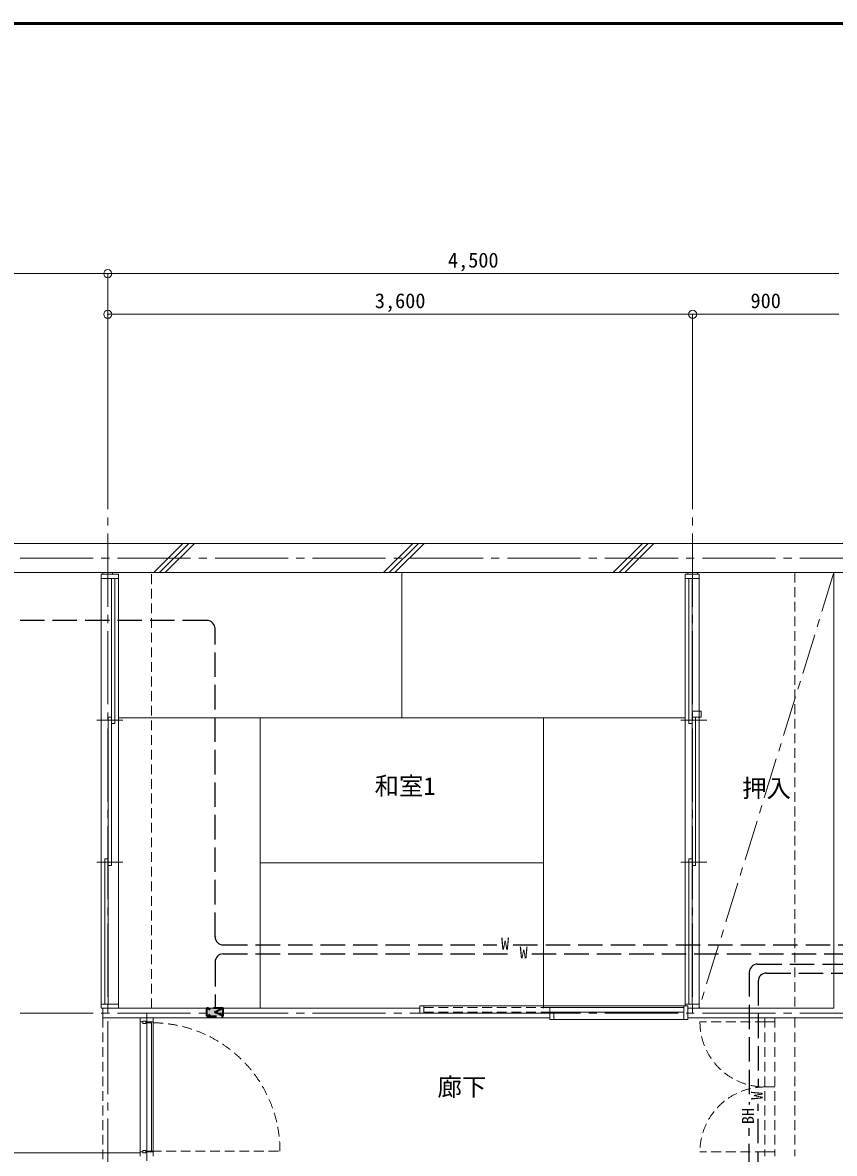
# Model space of a CAD drawing. Units: millimetres at full size, sheet at 1:50. Extents: x -9674 to 9699, y -6794 to 6791.
# Drawn here: x -3127 to 1870, y -167 to 6791 of the extents above; entities that cross this region are included whole.
import ezdxf
from ezdxf.enums import TextEntityAlignment as Align

# ---------------------------------------------------------------- set-up
doc = ezdxf.new("R2010")
doc.units = ezdxf.units.MM
doc.header["$LTSCALE"] = 50
doc.header["$PDMODE"] = 32
doc.header["$PDSIZE"] = 50
for name, pattern in [('CHAIN1', [8, 5, -1, 1, -1]), ('CHAIN2', [12, 9, -1, 1, -1]), ('DASHED1', [1.8, 1.2, -0.6]), ('DASHED3', [4, 3, -1])]:
    doc.linetypes.add(name, pattern=pattern)
for name, color, linetype, lineweight in [('0-0_図面枠', 7, 'Continuous', 9), ('1-0_芯', 134, 'CHAIN2', 9), ('1-1_躯体', 134, 'Continuous', 9), ('1-2_間仕切', 134, 'Continuous', 9), ('1-3_建具', 134, 'Continuous', 9), ('1-4_仕上げ', 134, 'Continuous', 9), ('1-5_設備', 134, 'Continuous', 9), ('1-7_その他', 134, 'DASHED1', 9), ('1-8_ハッチ', 134, 'Continuous', 9), ('1-B_寸法', 134, 'Continuous', 9), ('1-C_梁', 134, 'DASHED1', 9), ('2-2', 5, 'DASHED3', 25)]:
    doc.layers.add(name, color=color, linetype=linetype, lineweight=lineweight)
doc.layers.add('1-A_文字', color=134, linetype='Continuous')
doc.styles.add('ＭＳ ゴシック', font='')
doc.styles.get('ＭＳ ゴシック').set_extended_font_data('MS Gothic')

msp = doc.modelspace()

# ---------------------------------------------------------------- linework, layer by layer
at = {"layer": '0-0_図面枠'}
for p, q in [((9697.16, 6789.66), (-9672.16, 6789.66)), ((9695.4, 6787.9), (-9670.4, 6787.9)), ((-9668.64, 6786.14), (9693.64, 6786.14)), ((9691.87, 6784.38), (-9666.87, 6784.38)), ((9690.11, 6782.61), (-9665.11, 6782.61)), ((9688.35, 6780.85), (-9663.35, 6780.85))]:
    msp.add_line(p, q, dxfattribs=at)
msp.add_lwpolyline([(9698.92, -6793.93), (9698.92, 6791.43), (-9673.92, 6791.43)], dxfattribs=at)
at = {"layer": '1-0_芯'}
for p, q in [((-2602.71, 4246.64), (-2602.71, -3433.36)), ((997.29, 4246.64), (997.29, 696.64)), ((-8542.71, 3496.64), (8067.29, 3496.64)), ((-8542.71, 696.64), (2697.29, 696.64)), ((-2362.71, 696.64), (-2362.71, -213.36))]:
    msp.add_line(p, q, dxfattribs=at)
at = {"layer": '1-1_躯体'}
for p, q in [((-6742.71, 3586.64), (5957.29, 3586.64)), ((-6742.71, 3406.64), (5957.29, 3406.64))]:
    msp.add_line(p, q, dxfattribs=at)
at = {"layer": '1-2_間仕切'}
for p, q in [((-2632.71, 3406.64), (-2632.71, 3396.64)), ((-2572.71, 3406.64), (-2572.71, 3396.64)), ((967.29, 3406.64), (967.29, 3396.64)), ((1027.29, 3406.64), (1027.29, 3396.64)), ((1867.29, 3406.64), (1867.29, 726.64)), ((-2632.71, 726.64), (-682.71, 726.64)), ((-2632.71, 726.64), (-2632.71, 666.64)), ((-657.71, 696.64), (117.29, 696.64)), ((967.29, 726.64), (1867.29, 726.64)), ((-2632.71, 666.64), (117.29, 666.64)), ((967.29, 666.64), (1923.29, 666.64))]:
    msp.add_line(p, q, dxfattribs=at)
at = {"layer": '1-3_建具'}
for p, q in [((-2642.71, 3396.64), (-2642.71, 3371.64)), ((-2537.71, 3396.64), (-2642.71, 3396.64)), ((-2642.71, 3371.64), (-2642.71, 751.64)), ((-2537.71, 3371.64), (-2642.71, 3371.64)), ((-2580.21, 2478.31), (-2580.21, 3371.64)), ((-2560.21, 3371.64), (-2560.21, 2478.31)), ((-2537.71, 3396.64), (-2537.71, 3371.64)), ((-2537.71, 751.64), (-2537.71, 3371.64)), ((1037.29, 3371.64), (952.29, 3371.64)), ((952.29, 3371.64), (952.29, 751.64)), ((974.79, 2478.31), (974.79, 3371.64)), ((994.79, 2478.31), (994.79, 3371.64)), ((1037.29, 3396.64), (1037.29, 3371.64)), ((1037.29, 751.64), (1037.29, 3371.64)), ((-2600.21, 2518.31), (-2600.21, 1604.97)), ((-2600.21, 2518.31), (-2580.21, 2518.31)), ((-2580.21, 1604.97), (-2580.21, 2518.31)), ((-2510.21, 2498.31), (-2670.21, 2498.31)), ((-2560.21, 2478.31), (-2580.21, 2478.31)), ((1084.79, 2498.31), (924.79, 2498.31)), ((974.79, 2478.31), (994.79, 2478.31)), ((-2510.21, 1624.97), (-2670.21, 1624.97)), ((-2620.21, 1644.97), (-2600.21, 1644.97)), ((-2620.21, 751.64), (-2620.21, 1644.97)), ((-2600.21, 1644.97), (-2600.21, 751.64)), ((-2600.21, 1604.97), (-2580.21, 1604.97)), ((1084.79, 1624.97), (924.79, 1624.97)), ((974.79, 751.64), (974.79, 1644.97)), ((974.79, 1644.97), (994.79, 1644.97)), ((994.79, 1644.97), (994.79, 751.64)), ((-2642.71, 751.64), (-2642.71, 726.64)), ((-2537.71, 751.64), (-2642.71, 751.64)), ((-2537.71, 726.64), (-2642.71, 726.64)), ((-2537.71, 751.64), (-2537.71, 726.64)), ((-682.71, 741.64), (-682.71, 696.64)), ((-657.71, 741.64), (-682.71, 741.64)), ((-682.71, 696.64), (-682.71, 721.64)), ((-657.71, 741.64), (-657.71, 696.64)), ((-657.71, 741.64), (942.29, 741.64)), ((117.29, 731.64), (117.29, 701.64)), ((117.29, 731.64), (942.29, 731.64)), ((117.29, 701.64), (942.29, 701.64)), ((117.29, 696.64), (117.29, 656.64)), ((142.29, 696.64), (117.29, 696.64)), ((142.29, 696.64), (142.29, 656.64)), ((967.29, 741.64), (942.29, 741.64)), ((942.29, 656.64), (942.29, 741.64)), ((1037.29, 751.64), (952.29, 751.64)), ((952.29, 741.64), (952.29, 751.64)), ((967.29, 741.64), (967.29, 656.64)), ((1037.29, 751.64), (1037.29, 726.64)), ((-2402.71, 641.64), (-2402.71, 666.64)), ((-2387.71, 641.64), (-2402.71, 641.64)), ((-2402.71, 641.64), (-2402.71, -158.36)), ((-2387.71, 646.64), (-2387.71, 631.64)), ((-2367.71, 646.64), (-2387.71, 646.64)), ((-2367.71, 631.64), (-2387.71, 631.64)), ((-2367.71, 646.64), (-2367.71, 631.64)), ((-2367.71, 641.64), (-2322.71, 641.64)), ((-2332.71, 636.64), (-2362.71, 636.64)), ((-2362.71, 636.64), (-2362.71, -153.36)), ((-2332.71, -153.36), (-2332.71, 636.64)), ((142.29, 656.64), (117.29, 656.64)), ((142.29, 656.64), (942.29, 656.64)), ((967.29, 656.64), (942.29, 656.64)), ((-2402.71, -183.36), (-2402.71, -158.36)), ((-2387.71, -158.36), (-2402.71, -158.36)), ((-2387.71, -148.36), (-2387.71, -163.36)), ((-2367.71, -148.36), (-2387.71, -148.36)), ((-2387.71, -163.36), (-2367.71, -163.36)), ((-2367.71, -163.36), (-2367.71, -148.36)), ((-2362.71, -153.36), (-2332.71, -153.36)), ((-2322.71, -183.36), (-2322.71, -158.36))]:
    msp.add_line(p, q, dxfattribs=at)
at = {"layer": '1-3_建具', "linetype": 'DASHED1'}
for p, q in [((-657.71, 731.64), (117.29, 731.64)), ((-657.71, 701.64), (117.29, 701.64)), ((1442.29, 641.64), (1042.29, 641.64)), ((1442.29, 666.64), (1442.29, -183.36)), ((1442.29, 641.64), (1502.29, 641.64)), ((1502.29, 666.64), (1502.29, -183.36)), ((1442.29, 241.64), (1502.29, 241.64)), ((-2332.71, -153.36), (-1542.71, -153.36)), ((1442.29, -158.36), (1042.29, -158.36)), ((1502.29, -158.36), (1442.29, -158.36))]:
    msp.add_line(p, q, dxfattribs=at)
at = {"layer": '1-3_建具'}
for points in [[(1037.29, 3396.64), (952.29, 3396.64), (952.29, 3371.64)], [(994.79, 2518.31), (994.79, 1604.97), (1014.79, 1604.97), (1014.79, 2518.31)], [(-657.71, 741.64), (-657.71, 696.64), (-682.71, 696.64)], [(-2322.71, 641.64), (-2322.71, 666.64), (-2402.71, 666.64)], [(-2367.71, -158.36), (-2322.71, -158.36), (-2322.71, 641.64)]]:
    msp.add_lwpolyline(points, dxfattribs=at)
msp.add_lwpolyline([(994.79, 2553.31), (1049.79, 2553.31), (1049.79, 2518.31), (994.79, 2518.31)], close=True, dxfattribs=at)
at = {"layer": '1-3_建具', "linetype": 'DASHED1'}
for centre, radius, start, end in [((-2332.71, -153.36), 790, 0, 90), ((1442.29, 641.64), 400, 180, 270), ((1442.29, -158.36), 400, 90, 180)]:
    msp.add_arc(centre, radius, start, end, dxfattribs=at)
at = {"layer": '1-4_仕上げ'}
for p, q in [((-792.71, 2513.31), (-792.71, 3406.64)), ((-2537.71, 2513.31), (952.29, 2513.31)), ((-1665.21, 726.64), (-1665.21, 2513.31)), ((79.79, 726.64), (79.79, 2513.31)), ((-1665.21, 1619.97), (79.79, 1619.97))]:
    msp.add_line(p, q, dxfattribs=at)
at = {"layer": '1-5_設備'}
msp.add_line((-3236.14, -163.36), (-2402.71, -163.36), dxfattribs=at)
at = {"layer": '1-7_その他', "linetype": 'CHAIN1'}
msp.add_line((1867.29, 3406.64), (1037.29, 726.64), dxfattribs=at)
at = {"layer": '1-8_ハッチ'}
for p, q in [((-2319.74, 3406.64), (-2139.74, 3586.64)), ((-2284.38, 3406.64), (-2104.38, 3586.64)), ((-2249.03, 3406.64), (-2069.03, 3586.64)), ((-905.52, 3406.64), (-725.52, 3586.64)), ((-870.17, 3406.64), (-690.17, 3586.64)), ((-834.81, 3406.64), (-654.81, 3586.64)), ((508.69, 3406.64), (688.69, 3586.64)), ((544.04, 3406.64), (724.04, 3586.64)), ((579.4, 3406.64), (759.4, 3586.64))]:
    msp.add_line(p, q, dxfattribs=at)
at = {"layer": '1-B_寸法'}
for p, q in [((-6802.71, 5246.64), (-2602.71, 5246.64)), ((-2602.71, 5246.64), (-2602.71, 4246.64)), ((-2602.71, 5246.64), (1897.29, 5246.64)), ((-2602.71, 4996.64), (997.29, 4996.64)), ((997.29, 4996.64), (997.29, 4246.64)), ((997.29, 4996.64), (1897.29, 4996.64))]:
    msp.add_line(p, q, dxfattribs=at)
for p in [(-2602.71, 5246.64), (-2602.71, 4996.64), (997.29, 4996.64)]:
    msp.add_point(p, dxfattribs=at)
at = {"layer": '1-C_梁'}
for p, q in [((-2332.71, 726.64), (-2332.71, 3406.64)), ((1627.29, 3406.64), (1627.29, 726.64)), ((-2632.71, 666.64), (-2632.71, -2593.36)), ((1627.29, 666.64), (1627.29, -183.36))]:
    msp.add_line(p, q, dxfattribs=at)
at = {"layer": '2-2'}
for p, q in [((-1992.52, 3112.51), (-4462.17, 3112.51)), ((-1942.52, 1165.47), (-1942.52, 3062.51)), ((-1892.52, 1115.47), (-206.98, 1115.47)), ((-106.98, 1115.47), (1954.33, 1115.47)), ((-1892.52, 1060.52), (-92.62, 1060.52)), ((7.38, 1060.52), (1954.33, 1060.52)), ((-1942.52, 1010.52), (-1942.52, 726.64)), ((1396.02, 997.4), (1954.33, 997.4)), ((1346.02, 947.4), (1346.02, 134.69)), ((1450.97, 942.45), (1954.33, 942.45)), ((1400.97, 892.45), (1400.97, 238.34)), ((1400.97, -304.88), (1400.97, 138.34)), ((1346.02, -258.73), (1346.02, -12.14))]:
    msp.add_line(p, q, dxfattribs=at)
at = {"layer": '2-2', "color": 4, "linetype": 'DASHED1', "lineweight": 35}
for p, q in [((-1892.52, 726.64), (-1992.52, 676.64)), ((-1892.52, 676.64), (-1992.52, 726.64)), ((-1992.52, 676.64), (-1992.52, 726.64)), ((-1892.52, 726.64), (-1992.52, 726.64)), ((-1892.52, 676.64), (-1892.52, 726.64)), ((-1992.52, 676.64), (-1892.52, 676.64))]:
    msp.add_line(p, q, dxfattribs=at)
at = {"layer": '2-2', "linetype": 'Continuous'}
for centre, start, end in [((-1992.52, 3062.51), 0, 90), ((-1892.52, 1165.47), 180, 270), ((-1892.52, 1010.52), 90, 180), ((1396.02, 947.4), 90, 180), ((1450.97, 892.45), 90, 180)]:
    msp.add_arc(centre, 50, start, end, dxfattribs=at)
at = {"layer": '2-2', "color": 150}
msp.add_solid([(-1892.52, 676.64), (-1992.52, 676.64), (-1892.52, 726.64), (-1992.52, 726.64)], dxfattribs=at)

# ---------------------------------------------------------------- texts
at = {"layer": '1-A_文字', "style": 'ＭＳ ゴシック'}
for s, p in [('和室1', (-959.95, 2005.89)), ('押入', (1302.29, 1991.64)), ('廊下', (-573.39, 153.64))]:
    msp.add_text(s, height=110, dxfattribs=at).set_placement(p, align=Align.BOTTOM_LEFT)
at = {"layer": '1-B_寸法', "style": 'ＭＳ ゴシック'}
for s, p in [('4,500', (-508.96, 5256.64)), ('3,600', (-958.96, 5006.64)), ('900', (1353.54, 5006.64))]:
    msp.add_text(s, height=91.64, dxfattribs=at).set_placement(p, align=Align.BOTTOM_LEFT)
at = {"layer": '2-2', "color": 7, "style": 'ＭＳ ゴシック'}
for p in [(-181.98, 1065.47), (-67.62, 1010.52)]:
    msp.add_text('W', height=73.31, dxfattribs=at).set_placement(p, align=Align.BOTTOM_LEFT)
for s, p in [('W', (1450.97, 163.34)), ('BH', (1396.02, 12.86))]:
    msp.add_text(s, height=73.31, rotation=90, dxfattribs=at).set_placement(p, align=Align.BOTTOM_LEFT)

doc.saveas('drawing.dxf')
